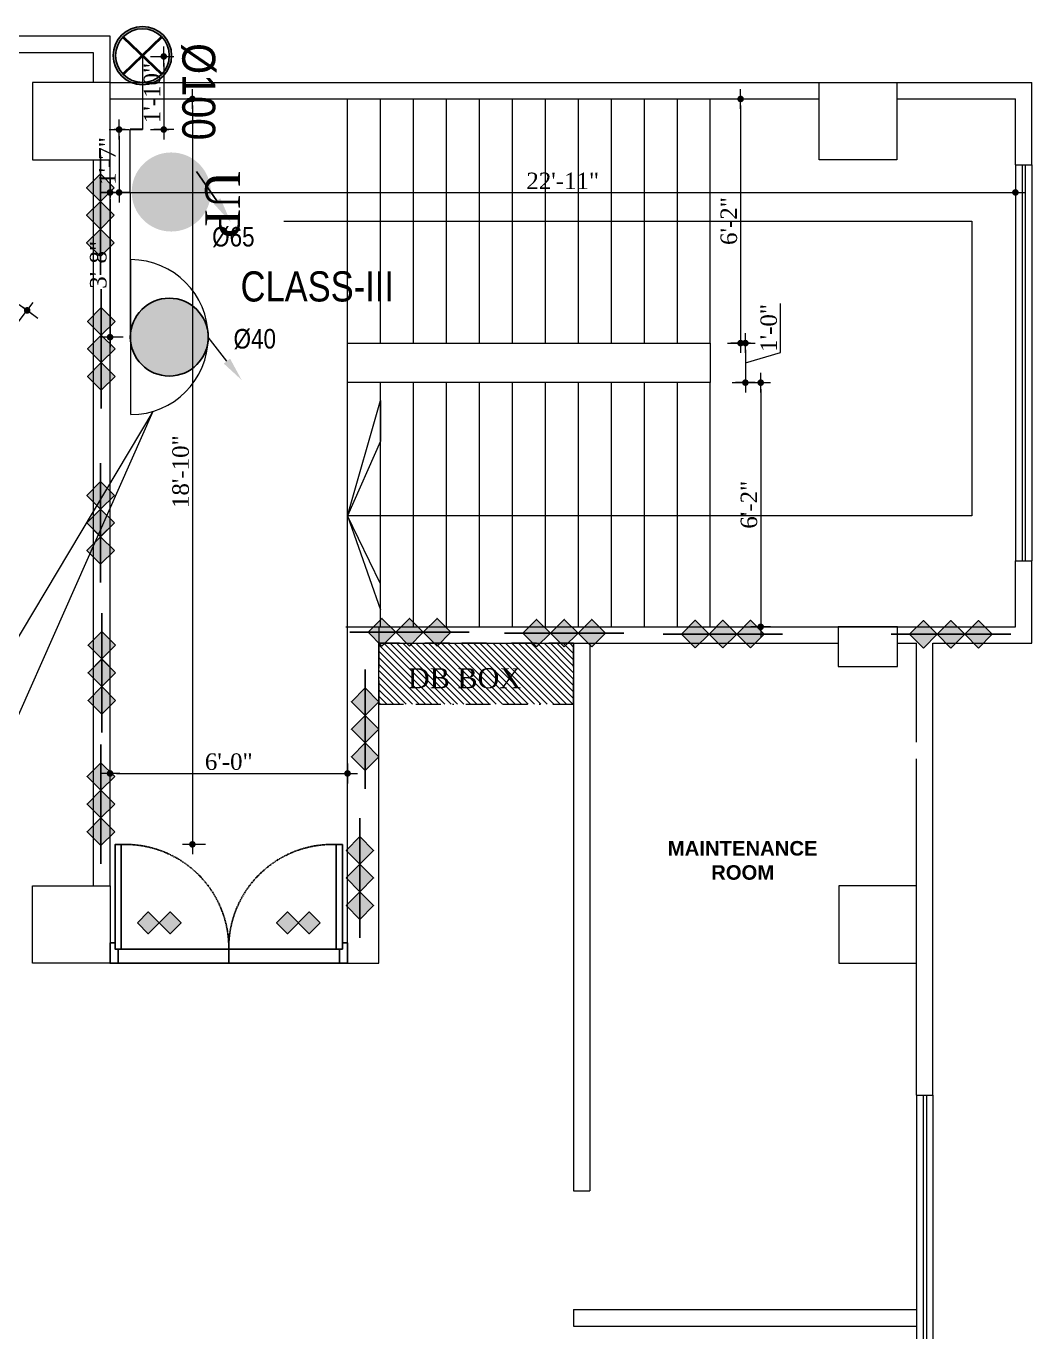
# Model space of a CAD drawing. Header units: inches. Extents: x -98933 to 1585249, y -3352739 to 192771.
# Drawn here: x 31640.3 to 31945.2, y 50119.4 to 50515.2 of the extents above; entities that cross this region are included whole.
import ezdxf

# ---------------------------------------------------------------- set-up
doc = ezdxf.new("R2010")
doc.units = ezdxf.units.IN
doc.header["$MEASUREMENT"] = 0
doc.header["$PDMODE"] = 35
doc.linetypes.add('BORDER2', pattern=[0.875, 0.25, -0.125, 0.25, -0.125, 0, -0.125])
doc.linetypes.add('DASH', pattern=[0.35, 0.25, -0.1])
doc.layers.get('0').update_dxf_attribs({"lineweight": 0})
doc.layers.get('Defpoints').update_dxf_attribs({"lineweight": 0})
for name, color, linetype in [('8', 7, 'Continuous'), ('bp door', 40, 'Continuous'), ('fire rated wall', 7, 'Continuous'), ('sprinkler', 100, 'Continuous'), ('T2', 254, 'Continuous')]:
    doc.layers.add(name, color=color, linetype=linetype)
for name, color, linetype, lineweight in [('COLUMN-2', 102, 'Continuous', 0), ('DIM_WORKING', 7, 'Continuous', 0), ('FIRE TEX', 7, 'Continuous', 53), ('FPS- Hose Box', 1, 'Continuous', 25), ('FPS- Landing Valve', 1, 'Continuous', 25), ('Layer1', 134, 'Continuous', 0), ('MS Pipe', 1, 'Continuous', 18), ('PROJ NAME', 7, 'Continuous', 0), ('Rack', 160, 'BORDER2', 0), ('Stair', 171, 'Continuous', 0), ('SYMBLE', 86, 'Continuous', 0), ('Text', 7, 'Continuous', 0), ('TEXT-1', 7, 'Continuous', 0), ('TXT', 7, 'Continuous', 0), ('WALL (I)', 7, 'Continuous', 0), ('window', 140, 'Continuous', 0)]:
    doc.layers.add(name, color=color, linetype=linetype, lineweight=lineweight)
doc.styles.add('ARCH', font='times.ttf')
doc.styles.add('ARIAL', font='times.ttf')
doc.styles.add('MON-01', font='ARIALN.TTF')
doc.styles.add('REG', font='times.ttf')
doc.styles.get("Standard").update_dxf_attribs({"font": 'arialbd.ttf', "height": 24})
doc.styles.add('ZIA', font='ARIALN.TTF', dxfattribs={"width": 1.05, "height": 10})
doc.dimstyles.new('Dim-Pres', dxfattribs={"dimtxt": 5.5, "dimasz": 2, "dimexe": 1.5, "dimexo": 1.5, "dimgap": 1, "dimtad": 3, "dimdec": 0, "dimzin": 3, "dimdsep": 46, "dimlunit": 4, "dimtxsty": 'REG', "dimblk": 'point', "dimcen": 2, "dimclrd": 256, "dimclre": 256, "dimclrt": 7, "dimadec": 0, "dimazin": 0, "dimtfac": 0.75, "dimtdec": 0, "dimtmove": 1, "dimatfit": 3, "dimldrblk": 'point', "dimfxl": 0, "dimtolj": 1, "dimtzin": 0, "dimlwd": -1, "dimlwe": -1, "dimarcsym": 1})

# ---------------------------------------------------------------- blocks, each defined once
blk = doc.blocks.new('bfg')
at = {"layer": 'fire rated wall'}
h = blk.add_hatch(color=1, dxfattribs=at)
h.dxf.hatch_style = 1
h.paths.add_polyline_path([(9432308.7, -5613534.5), (9432321.4, -5613547.3), (9432334.2, -5613534.5)])
h.paths.add_polyline_path([(9432334.2, -5613534.5), (9432321.4, -5613521.8), (9432308.7, -5613534.5)])
h.paths.add_polyline_path([(9432334.2, -5613534.5), (9432359.7, -5613534.5), (9432346.9, -5613521.8)])
h.paths.add_polyline_path([(9432334.2, -5613534.5), (9432346.9, -5613547.3), (9432359.7, -5613534.5)])
at = {"layer": 'fire rated wall', "color": 1, "elevation": 0}
for points in [[(9432321.4, -5613547.3), (9432334.2, -5613534.5), (9432321.4, -5613521.8), (9432308.7, -5613534.5)], [(9432346.9, -5613547.3), (9432359.7, -5613534.5), (9432346.9, -5613521.8), (9432334.2, -5613534.5)]]:
    blk.add_lwpolyline(points, close=True, dxfattribs=at)
blk.add_lwpolyline([(9432291.7, -5613534.5), (9432376.7, -5613534.5)], dxfattribs=at)
blk = doc.blocks.new('3HR RATE')
at = {"layer": 'fire rated wall', "xscale": 1.292997314696549, "yscale": 1.292997314696549, "zscale": 1.292997314696549}
for p in [(-12191616.2, 7245476.7), (-12191583.2, 7245476.7)]:
    blk.add_blockref('bfg', p, dxfattribs=at)
blk = doc.blocks.new('dot')
at = {"color": 4}
for p, q in [((-1.5, 0), (1.5, 0)), ((0, 1.5), (0, -1.5))]:
    blk.add_line(p, q, dxfattribs=at)
at = {"color": 6, "const_width": 0.5}
blk.add_lwpolyline([(-0.25, 0, 1), (0.25, 0, 1)], format="xyb", close=True, dxfattribs=at)
blk = doc.blocks.new('point')
blk.add_blockref('dot', (0, 0))
blk = doc.blocks.new('*D334')
at = {"layer": 'Defpoints', "color": 0, "ltscale": 30, "transparency": 16777216}
for p in [(31737.71, 50288.67), (31665.71, 50231.13), (31737.71, 50231.13)]:
    blk.add_point(p, dxfattribs=at)
at = {"layer": 'Layer1', "ltscale": 30, "transparency": 16777216}
for p, q in [((31665.71, 50284.67), (31665.71, 50290.17)), ((31737.71, 50284.67), (31737.71, 50290.17)), ((31667.71, 50288.67), (31735.71, 50288.67))]:
    blk.add_line(p, q, dxfattribs=at)
at = {"layer": 'Layer1', "ltscale": 30, "transparency": 16777216, "xscale": 2, "yscale": 2, "zscale": 2, "rotation": 180}
blk.add_blockref('point', (31665.71, 50288.67), dxfattribs=at)
at = {"layer": 'Layer1', "ltscale": 30, "transparency": 16777216, "xscale": 2, "yscale": 2, "zscale": 2}
blk.add_blockref('point', (31737.71, 50288.67), dxfattribs=at)
at = {"layer": 'Layer1', "color": 7, "ltscale": 30, "transparency": 16777216, "insert": (31701.71, 50292.21), "char_height": 5, "attachment_point": 5, "style": 'REG'}
blk.add_mtext('\\A1;6\'-0"', dxfattribs=at)
blk = doc.blocks.new('*D335')
at = {"layer": 'Defpoints', "color": 0, "ltscale": 30, "transparency": 16777216}
for p in [(31691.26, 50493.13), (31690.67, 50267.18), (31696.53, 50267.18)]:
    blk.add_point(p, dxfattribs=at)
at = {"layer": 'Layer1', "ltscale": 30, "transparency": 16777216}
for p, q in [((31690.67, 50493.13), (31689.17, 50493.13)), ((31690.67, 50491.13), (31690.67, 50269.18)), ((31694.67, 50267.18), (31689.17, 50267.18))]:
    blk.add_line(p, q, dxfattribs=at)
at = {"layer": 'Layer1', "ltscale": 30, "transparency": 16777216, "xscale": 2, "yscale": 2, "zscale": 2}
for p, rotation in [((31690.67, 50493.13), 90), ((31690.67, 50267.18), 270)]:
    blk.add_blockref('point', p, dxfattribs=dict(at, rotation=rotation))
at = {"layer": 'Layer1', "color": 7, "ltscale": 30, "transparency": 16777216, "insert": (31687.13, 50380.15), "char_height": 5, "attachment_point": 5, "rotation": 90, "style": 'REG'}
blk.add_mtext('\\A1;18\'-10"', dxfattribs=at)
blk = doc.blocks.new('fddfgdgfsg')
at = {"ltscale": 100000}
h = blk.add_hatch(color=1, dxfattribs=at)
h.paths.add_polyline_path([(2091.9, -12378.98), (2096.33, -12383.41), (2100.73, -12379), (2100.72, -12378.98), (2100.73, -12378.97), (2096.32, -12374.56)])
h.paths.add_polyline_path([(2105.14, -12383.41), (2109.56, -12378.98), (2105.14, -12374.56), (2100.73, -12378.97), (2100.75, -12378.98), (2100.73, -12379)])
at = {"layer": 'bp door', "color": 1, "linetype": 'DASH'}
for p, q in [((2117.32, -12362.64, -9.7), (2072.61, -12362.64, -9.7)), ((2072.61, -12368.4, -9.7), (2072.61, -12362.64, -9.7)), ((2117.32, -12368.4, -9.7), (2072.61, -12368.4, -9.7))]:
    blk.add_line(p, q, dxfattribs=at)
at = {"layer": 'bp door', "color": 1, "elevation": -9.7}
for points in [[(2117.32, -12368.4), (2118.55, -12368.4), (2118.55, -12370.87), (2120.61, -12370.87), (2120.61, -12362.64), (2117.32, -12362.64)], [(2116.08, -12410.64), (2118.55, -12410.64), (2118.55, -12368.4), (2116.08, -12368.4)], [(2100.75, -12378.98), (2096.32, -12374.56), (2091.9, -12378.98), (2096.33, -12383.41)], [(2109.56, -12378.98), (2105.14, -12374.56), (2100.72, -12378.98), (2105.14, -12383.41)]]:
    blk.add_lwpolyline(points, close=True, dxfattribs=at)
at = {"layer": 'bp door', "color": 1, "linetype": 'DASH'}
blk.add_arc((2114.39, -12368.89, -9.7), 41.79, 179.3284, 272.3206, dxfattribs=at)
blk = doc.blocks.new('fsgfdsgs')
at = {"layer": 'Layer1', "rotation": 90}
blk.add_blockref('fddfgdgfsg', (-9519.84, -14665.81, 9.7), dxfattribs=at)
at = {"layer": 'Layer1', "xscale": -1, "rotation": 90}
blk.add_blockref('fddfgdgfsg', (-9519.84, -10520.59, 9.7), dxfattribs=at)
blk = doc.blocks.new('*D336')
at = {"layer": 'Defpoints', "color": 0, "ltscale": 30, "transparency": 16777216}
for p in [(31847.71, 50493.13), (31847.71, 50419.13), (31856.89, 50419.13)]:
    blk.add_point(p, dxfattribs=at)
at = {"layer": 'Layer1', "ltscale": 30, "transparency": 16777216}
for p, q in [((31852.89, 50493.13), (31858.39, 50493.13)), ((31856.89, 50491.13), (31856.89, 50421.13)), ((31852.89, 50419.13), (31858.39, 50419.13))]:
    blk.add_line(p, q, dxfattribs=at)
at = {"layer": 'Layer1', "ltscale": 30, "transparency": 16777216, "xscale": 2, "yscale": 2, "zscale": 2}
for p, rotation in [((31856.89, 50493.13), 90), ((31856.89, 50419.13), 270)]:
    blk.add_blockref('point', p, dxfattribs=dict(at, rotation=rotation))
at = {"layer": 'Layer1', "color": 7, "ltscale": 30, "transparency": 16777216, "insert": (31853.34, 50456.13), "char_height": 5, "attachment_point": 5, "rotation": 90, "style": 'REG'}
blk.add_mtext('\\A1;6\'-2"', dxfattribs=at)
blk = doc.blocks.new('*D337')
at = {"layer": 'Defpoints', "color": 0, "ltscale": 30, "transparency": 16777216}
for p in [(31847.71, 50419.13), (31847.71, 50407.13), (31858.35, 50407.13)]:
    blk.add_point(p, dxfattribs=at)
at = {"layer": 'Layer1', "ltscale": 30, "transparency": 16777216}
for p, q in [((31868.98, 50416.32), (31868.98, 50431.15)), ((31854.35, 50419.13), (31859.85, 50419.13)), ((31858.35, 50417.13), (31858.35, 50409.13)), ((31858.35, 50413.13), (31868.98, 50416.32)), ((31854.35, 50407.13), (31859.85, 50407.13))]:
    blk.add_line(p, q, dxfattribs=at)
at = {"layer": 'Layer1', "ltscale": 30, "transparency": 16777216, "xscale": 2, "yscale": 2, "zscale": 2}
for p, rotation in [((31858.35, 50419.13), 90), ((31858.35, 50407.13), 270)]:
    blk.add_blockref('point', p, dxfattribs=dict(at, rotation=rotation))
at = {"layer": 'Layer1', "color": 7, "ltscale": 30, "transparency": 16777216, "insert": (31865.44, 50423.73), "char_height": 5, "attachment_point": 5, "rotation": 90, "style": 'REG'}
blk.add_mtext('\\A1;1\'-0"', dxfattribs=at)
blk = doc.blocks.new('*D338')
at = {"layer": 'Defpoints', "color": 0, "ltscale": 30, "transparency": 16777216}
for p in [(31847.71, 50407.13), (31847.71, 50333.13), (31862.98, 50333.13)]:
    blk.add_point(p, dxfattribs=at)
at = {"layer": 'Layer1', "ltscale": 30, "transparency": 16777216}
for p, q in [((31858.98, 50407.13), (31864.48, 50407.13)), ((31862.98, 50405.13), (31862.98, 50335.13)), ((31858.98, 50333.13), (31864.48, 50333.13))]:
    blk.add_line(p, q, dxfattribs=at)
at = {"layer": 'Layer1', "ltscale": 30, "transparency": 16777216, "xscale": 2, "yscale": 2, "zscale": 2}
for p, rotation in [((31862.98, 50407.13), 90), ((31862.98, 50333.13), 270)]:
    blk.add_blockref('point', p, dxfattribs=dict(at, rotation=rotation))
at = {"layer": 'Layer1', "color": 7, "ltscale": 30, "transparency": 16777216, "insert": (31859.44, 50370.13), "char_height": 5, "attachment_point": 5, "rotation": 90, "style": 'REG'}
blk.add_mtext('\\A1;6\'-2"', dxfattribs=at)
blk = doc.blocks.new('*D339')
at = {"layer": 'Defpoints', "color": 0, "ltscale": 30, "transparency": 16777216}
for p in [(31665.71, 50474.63), (31940.21, 50474.63), (31940.21, 50464.8)]:
    blk.add_point(p, dxfattribs=at)
at = {"layer": 'Layer1', "ltscale": 30, "transparency": 16777216}
for p, q in [((31665.71, 50468.8), (31665.71, 50463.3)), ((31940.21, 50468.8), (31940.21, 50463.3)), ((31667.71, 50464.8), (31938.21, 50464.8))]:
    blk.add_line(p, q, dxfattribs=at)
at = {"layer": 'Layer1', "ltscale": 30, "transparency": 16777216, "xscale": 2, "yscale": 2, "zscale": 2, "rotation": 180}
blk.add_blockref('point', (31665.71, 50464.8), dxfattribs=at)
at = {"layer": 'Layer1', "ltscale": 30, "transparency": 16777216, "xscale": 2, "yscale": 2, "zscale": 2}
blk.add_blockref('point', (31940.21, 50464.8), dxfattribs=at)
at = {"layer": 'Layer1', "color": 7, "ltscale": 30, "transparency": 16777216, "insert": (31802.96, 50468.3), "char_height": 5, "attachment_point": 5, "style": 'REG'}
blk.add_mtext('\\A1;22\'-11"', dxfattribs=at)
blk = doc.blocks.new('hkhjhj')
at = {"layer": 'FIRE TEX'}
h = blk.add_hatch(color=1, dxfattribs=at)
h.paths.add_polyline_path([(-254795, 700848, 1), (-254755, 699094, 1)])
h.paths.add_polyline_path([(-254793, 700778, -1), (-254757, 699164, -1)], flags=16)
at = {"layer": 'sprinkler', "color": 1}
for radius in [877, 807]:
    blk.add_circle((-254775, 699971), radius, dxfattribs=at)
at = {"layer": 'T2', "color": 1, "linetype": 'Continuous', "lineweight": 40}
for p, q in [((-255359, 700527), (-254191, 699414)), ((-254196, 700533), (-255354, 699409))]:
    blk.add_line(p, q, dxfattribs=at)
blk = doc.blocks.new('FPS- Hose Box')
at = {"layer": 'FPS- Hose Box'}
blk.add_hatch(color=1, dxfattribs=at).paths.add_polyline_path([(-4357.16, -12025.03, -1), (-4357.15, -12009.48, -1)])
at = {"layer": 'FPS- Hose Box', "color": 1, "lineweight": 0}
blk.add_line((-4349.44, -12001.7), (-4349.45, -12032.6), dxfattribs=at)
blk.add_line((-4349.44, -12001.7), (-4349.45, -12032.6), dxfattribs=at)
at = {"layer": 'FPS- Hose Box', "color": 1, "lineweight": 0, "ltscale": 10}
blk.add_lwpolyline([(-4368.62, -12012.36), (-4364.89, -12017.15)], dxfattribs=at)
at = {"layer": 'FPS- Hose Box', "color": 1}
blk.add_circle((-4357.12, -12017.15), 7.77, dxfattribs=at)
at = {"layer": 'FPS- Hose Box', "color": 1, "lineweight": 0}
blk.add_arc((-4349.44, -12017.15), 15.45, 89.9811, 269.9811, dxfattribs=at)
at = {"layer": 'FPS- Hose Box', "color": 1, "lineweight": 0, "ltscale": 10}
blk.add_solid([(-4368, -12011.87), (-4371.56, -12008.59), (-4369.25, -12012.85)], dxfattribs=at)
blk = doc.blocks.new('FPS- Landing Valve')
at = {"layer": 'FPS- Landing Valve'}
blk.add_hatch(color=256, dxfattribs=at).paths.add_polyline_path([(-4327.92, -11820.59, -1), (-4339.41, -11820.59, -1)])
blk.add_line((-4327.05, -11821.85), (-4330, -11817.59), dxfattribs=at)
blk.add_solid([(-4326.52, -11821.51), (-4324.99, -11825.03), (-4327.58, -11822.19)], dxfattribs=at)
blk = doc.blocks.new('hdfhd')
at = {"layer": 'Layer1', "color": 1, "ltscale": 30}
blk.add_line((-2320.59, 15302.05), (-2296.66, 15302.05), dxfattribs=at)
at = {"layer": '8', "color": 7, "lineweight": -3, "xscale": 2.086180364509346, "yscale": 2.086180365164182, "zscale": 2.086180366006654}
blk.add_blockref('FPS- Landing Valve', (6732.65, 39962.07), dxfattribs=at)
blk = doc.blocks.new('*D549')
at = {"layer": 'Defpoints', "color": 0, "ltscale": 30, "transparency": 16777216}
for p in [(31675.52, 50506.02), (31675.52, 50483.86), (31682, 50483.86)]:
    blk.add_point(p, dxfattribs=at)
at = {"layer": 'Layer1', "ltscale": 30, "transparency": 16777216}
for p, q in [((31678, 50506.02), (31683.5, 50506.02)), ((31682, 50504.02), (31682, 50485.86)), ((31678, 50483.86), (31683.5, 50483.86))]:
    blk.add_line(p, q, dxfattribs=at)
at = {"layer": 'Layer1', "ltscale": 30, "transparency": 16777216, "xscale": 2, "yscale": 2, "zscale": 2}
for p, rotation in [((31682, 50506.02), 90), ((31682, 50483.86), 270)]:
    blk.add_blockref('point', p, dxfattribs=dict(at, rotation=rotation))
at = {"layer": 'Layer1', "color": 7, "ltscale": 30, "transparency": 16777216, "insert": (31678.46, 50494.94), "char_height": 5, "attachment_point": 5, "rotation": 90, "style": 'REG'}
blk.add_mtext('\\A1;1\'-10"', dxfattribs=at)
blk = doc.blocks.new('*D550')
at = {"layer": 'Defpoints', "color": 0, "ltscale": 30, "transparency": 16777216}
for p in [(31675.52, 50483.86), (31671.83, 50034.71), (31671.83, 50030.44)]:
    blk.add_point(p, dxfattribs=at)
at = {"layer": 'Layer1', "ltscale": 30, "transparency": 16777216}
for p, q in [((31673.68, 50034.71), (31676.83, 50045.21)), ((31676.83, 50045.21), (31684.93, 50045.21)), ((31671.83, 50031.94), (31671.83, 50036.21)), ((31675.52, 50038.71), (31675.52, 50033.21)), ((31669.83, 50034.71), (31667.83, 50034.71)), ((31675.52, 50034.71), (31671.83, 50034.71)), ((31675.52, 50034.71), (31671.83, 50034.71)), ((31677.52, 50034.71), (31679.52, 50034.71))]:
    blk.add_line(p, q, dxfattribs=at)
at = {"layer": 'Layer1', "ltscale": 30, "transparency": 16777216, "xscale": 2, "yscale": 2, "zscale": 2}
blk.add_blockref('point', (31671.83, 50034.71), dxfattribs=at)
at = {"layer": 'Layer1', "ltscale": 30, "transparency": 16777216, "xscale": 2, "yscale": 2, "zscale": 2, "rotation": 180}
blk.add_blockref('point', (31675.52, 50034.71), dxfattribs=at)
at = {"layer": 'Layer1', "color": 7, "ltscale": 30, "transparency": 16777216, "insert": (31680.88, 50048.71), "char_height": 5, "attachment_point": 5, "style": 'REG'}
blk.add_mtext('\\A1;4"', dxfattribs=at)
blk = doc.blocks.new('*D551')
at = {"layer": 'Defpoints', "color": 0, "ltscale": 30, "transparency": 16777216}
for p in [(31671.83, 50483.86), (31668.46, 50464.78), (31671.83, 50464.78)]:
    blk.add_point(p, dxfattribs=at)
at = {"layer": 'Layer1', "ltscale": 30, "transparency": 16777216}
for p, q in [((31670.33, 50483.86), (31666.96, 50483.86)), ((31668.46, 50481.86), (31668.46, 50466.78)), ((31670.33, 50464.78), (31666.96, 50464.78))]:
    blk.add_line(p, q, dxfattribs=at)
at = {"layer": 'Layer1', "ltscale": 30, "transparency": 16777216, "xscale": 2, "yscale": 2, "zscale": 2}
for p, rotation in [((31668.46, 50483.86), 90), ((31668.46, 50464.78), 270)]:
    blk.add_blockref('point', p, dxfattribs=dict(at, rotation=rotation))
at = {"layer": 'Layer1', "color": 7, "ltscale": 30, "transparency": 16777216, "insert": (31664.91, 50474.32), "char_height": 5, "attachment_point": 5, "rotation": 90, "style": 'REG'}
blk.add_mtext('\\A1;1\'-7"', dxfattribs=at)
blk = doc.blocks.new('*D548')
at = {"layer": 'Defpoints', "color": 0, "ltscale": 30, "transparency": 16777216}
for p in [(31671.83, 50464.78), (31665.71, 50420.93), (31671.86, 50420.93)]:
    blk.add_point(p, dxfattribs=at)
at = {"layer": 'Layer1', "ltscale": 30, "transparency": 16777216}
for p, q in [((31669.71, 50464.78), (31664.21, 50464.78)), ((31665.71, 50462.78), (31665.71, 50422.93)), ((31669.71, 50420.93), (31664.21, 50420.93))]:
    blk.add_line(p, q, dxfattribs=at)
at = {"layer": 'Layer1', "ltscale": 30, "transparency": 16777216, "xscale": 2, "yscale": 2, "zscale": 2}
for p, rotation in [((31665.71, 50464.78), 90), ((31665.71, 50420.93), 270)]:
    blk.add_blockref('point', p, dxfattribs=dict(at, rotation=rotation))
at = {"layer": 'Layer1', "color": 7, "ltscale": 30, "transparency": 16777216, "insert": (31662.16, 50442.85), "char_height": 5, "attachment_point": 5, "rotation": 90, "style": 'REG'}
blk.add_mtext('\\A1;3\'-8"', dxfattribs=at)
blk = doc.blocks.new('*D552')
at = {"layer": 'Defpoints', "color": 0, "ltscale": 30, "transparency": 16777216}
for p in [(31640.58, 50429.04), (31667.21, 50409.02), (31186.71, 49769.63)]:
    blk.add_point(p, dxfattribs=at)
at = {"layer": 'Layer1', "ltscale": 30, "transparency": 16777216}
for p, q in [((31643.78, 50426.63), (31639.38, 50429.94)), ((31161.28, 49791.24), (31639.38, 50427.44)), ((31163.27, 49787.24), (31158.88, 49790.54))]:
    blk.add_line(p, q, dxfattribs=at)
at = {"layer": 'Layer1', "ltscale": 30, "transparency": 16777216, "xscale": 2, "yscale": 2, "zscale": 2}
for p, rotation in [((31640.58, 50429.04), 53.07511984837618), ((31160.08, 49789.64), 233.0751198483762)]:
    blk.add_blockref('point', p, dxfattribs=dict(at, rotation=rotation))
at = {"layer": 'Layer1', "color": 7, "ltscale": 30, "transparency": 16777216, "insert": (31397.5, 50111.47), "char_height": 5, "attachment_point": 5, "rotation": 53.0751, "style": 'REG'}
blk.add_mtext('\\A1;66\'-8"', dxfattribs=at)

msp = doc.modelspace()

# ---------------------------------------------------------------- hatches: boundary and pattern name
at = {"layer": 'WALL (I)', "ltscale": 30}
h = msp.add_hatch(dxfattribs=at)
h.set_pattern_fill('ANSI31', scale=11, angle=90, style=0)
h.set_pattern_definition([(135, (67625.161, 26993.9585), (-0.972271824, -0.972271824), [])])
h.paths.add_polyline_path([(31747.21, 50328.13), (31747.21, 50309.64), (31806.21, 50309.64), (31806.21, 50328.13)])
h.paths.add_polyline_path([(31754.45, 50312.84), (31783.84, 50312.84), (31783.84, 50322.25), (31754.45, 50322.25)], flags=24)

# ---------------------------------------------------------------- linework, layer by layer
at = {"layer": 'COLUMN-2', "color": 7}
for points in [[(31665.71, 50498.13), (31642.21, 50498.13), (31642.21, 50474.63), (31665.71, 50474.63)], [(31880.71, 50498.13), (31904.21, 50498.13), (31904.21, 50474.63), (31880.71, 50474.63)], [(31665.71, 50231.13), (31642.21, 50231.13), (31642.21, 50254.63), (31665.71, 50254.63)], [(31886.71, 50231.13), (31910.21, 50231.13), (31910.21, 50254.63), (31886.71, 50254.63)]]:
    msp.add_lwpolyline(points, close=True, dxfattribs=at)
msp.add_lwpolyline([(31904.46, 50333.13), (31886.46, 50333.13), (31886.46, 50321.13), (31904.46, 50321.13), (31904.46, 50333.13)], dxfattribs=at)
at = {"layer": 'DIM_WORKING', "color": 7, "ltscale": 30}
for p, q in [((31940.21, 50473.13), (31945.21, 50473.13)), ((31940.21, 50353.13), (31945.21, 50353.13))]:
    msp.add_line(p, q, dxfattribs=at)
for points in [[(31665.71, 50498.13), (31665.71, 50512.13)], [(31660.71, 50498.13), (31660.71, 50507.13)]]:
    msp.add_lwpolyline(points, dxfattribs=at)
at = {"layer": 'Layer1', "color": 1, "ltscale": 30}
for p, q in [((31675.52, 50506.02), (31675.52, 50483.86)), ((31671.83, 50464.78), (31671.83, 50483.86)), ((31671.83, 50464.78), (31671.86, 50420.93))]:
    msp.add_line(p, q, dxfattribs=at)
at = {"layer": 'Layer1', "color": 1, "lineweight": 30, "ltscale": 30}
msp.add_line((31675.52, 50483.86), (31671.83, 50483.86), dxfattribs=at)
at = {"layer": 'MS Pipe', "color": 6}
for q in [(31608.79, 50281.41), (31626.8, 50281.41)]:
    msp.add_line((31678.65, 50398.42), q, dxfattribs=at)
at = {"layer": 'Rack', "color": 7, "ltscale": 30}
msp.add_lwpolyline([(31747.21, 50328.13), (31747.21, 50309.64), (31806.21, 50309.64), (31806.21, 50328.13)], close=True, dxfattribs=at)
at = {"layer": 'Stair', "color": 7, "ltscale": 30}
for p, q in [((31737.71, 50419.13), (31737.71, 50493.13)), ((31747.71, 50419.13), (31747.71, 50493.13)), ((31757.71, 50419.13), (31757.71, 50493.13)), ((31767.71, 50419.13), (31767.71, 50493.13)), ((31777.71, 50419.13), (31777.71, 50493.13)), ((31787.71, 50419.13), (31787.71, 50493.13)), ((31797.71, 50419.13), (31797.71, 50493.13)), ((31807.71, 50419.13), (31807.71, 50493.13)), ((31817.71, 50419.13), (31817.71, 50493.13)), ((31827.71, 50419.13), (31827.71, 50493.13)), ((31837.71, 50419.13), (31837.71, 50493.13)), ((31847.71, 50419.13), (31847.71, 50493.13)), ((31940.21, 50473.13), (31940.21, 50353.13)), ((31942.21, 50473.13), (31942.21, 50353.13)), ((31943.21, 50473.13), (31943.21, 50353.13)), ((31945.21, 50473.13), (31945.21, 50353.13)), ((31737.71, 50333.13), (31737.71, 50407.13)), ((31747.71, 50333.13), (31747.71, 50407.13)), ((31757.71, 50333.13), (31757.71, 50407.13)), ((31767.71, 50333.13), (31767.71, 50407.13)), ((31777.71, 50333.13), (31777.71, 50407.13)), ((31787.71, 50333.13), (31787.71, 50407.13)), ((31797.71, 50333.13), (31797.71, 50407.13)), ((31807.71, 50333.13), (31807.71, 50407.13)), ((31817.71, 50333.13), (31817.71, 50407.13)), ((31827.71, 50333.13), (31827.71, 50407.13)), ((31837.71, 50333.13), (31837.71, 50407.13)), ((31847.71, 50333.13), (31847.71, 50407.13))]:
    msp.add_line(p, q, dxfattribs=at)
msp.add_lwpolyline([(31847.71, 50419.13), (31847.71, 50407.13), (31737.71, 50407.13), (31737.71, 50419.13)], close=True, dxfattribs=at)
at = {"layer": 'SYMBLE', "color": 7, "ltscale": 30}
msp.add_lwpolyline([(31718.37, 50456.13), (31926.99, 50456.13), (31926.99, 50366.8), (31737.71, 50366.8), (31747.71, 50401.76), (31747.71, 50389.43), (31737.71, 50366.8), (31747.71, 50338.29), (31747.71, 50346.11), (31737.71, 50366.8)], dxfattribs=at)
at = {"layer": 'WALL (I)', "color": 7, "ltscale": 30}
for p, q in [((31665.71, 50512.13), (31576.96, 50512.13)), ((31660.71, 50507.13), (31581.96, 50507.13)), ((31665.71, 50498.13), (31880.71, 50498.13)), ((31904.21, 50498.13), (31945.21, 50498.13)), ((31945.21, 50473.13), (31945.21, 50498.13)), ((31665.71, 50493.13), (31880.71, 50493.13)), ((31904.21, 50493.13), (31940.21, 50493.13)), ((31940.21, 50473.13), (31940.21, 50493.13)), ((31660.71, 50254.63), (31660.71, 50474.63)), ((31665.71, 50254.63), (31665.71, 50474.63)), ((31940.21, 50333.13), (31940.21, 50353.13)), ((31945.21, 50328.13), (31945.21, 50353.13)), ((31737.21, 50333.13), (31940.21, 50333.13)), ((31737.71, 50231.13), (31737.71, 50333.13)), ((31747.21, 50333.13), (31747.21, 50328.13)), ((31747.21, 50328.13), (31886.46, 50328.13)), ((31747.21, 50231.13), (31747.21, 50328.13)), ((31806.21, 50328.13), (31806.21, 50162.13)), ((31811.21, 50328.13), (31811.21, 50162.13)), ((31904.46, 50328.13), (31910.21, 50328.13)), ((31910.21, 50298.13), (31910.21, 50328.13)), ((31915.21, 50191.13), (31915.21, 50328.13)), ((31915.21, 50328.13), (31945.21, 50328.13)), ((31910.21, 50191.13), (31910.21, 50293.13)), ((31737.71, 50231.13), (31747.21, 50231.13)), ((31904.21, 50231.13), (31906.71, 50231.13)), ((31910.21, 50191.13), (31915.21, 50191.13)), ((31806.21, 50162.13), (31811.21, 50162.13)), ((31806.21, 50126.13), (31910.21, 50126.13)), ((31806.21, 50126.13), (31806.21, 50121.13)), ((31806.21, 50121.13), (31910.21, 50121.13))]:
    msp.add_line(p, q, dxfattribs=at)
at = {"layer": 'window', "color": 7, "ltscale": 30}
for p, q in [((31910.21, 50191.13), (31910.21, 50049.13)), ((31912.21, 50191.13), (31912.21, 50049.13)), ((31913.21, 50191.13), (31913.21, 50049.13)), ((31915.21, 50191.13), (31915.21, 50049.13))]:
    msp.add_line(p, q, dxfattribs=at)

# ---------------------------------------------------------------- block references
at = {"layer": '8', "color": 7, "lineweight": -3, "xscale": 1.519732701941393, "yscale": 1.519732702421607, "zscale": 1.519732703030305, "rotation": 180}
msp.add_blockref('FPS- Hose Box', (25062.01, 32158.08), dxfattribs=at)
at = {"layer": 'Layer1'}
for name, p, xscale, yscale, zscale, rotation in [('3HR RATE', (28417.23, 49347.23), 0.2533935670508072, 0.2533935670508072, 0.2533935670521235, 90), ('3HR RATE', (28417.49, 49306.73), 0.2533935670508072, 0.2533935670508072, 0.2533935670521235, 90), ('3HR RATE', (28417.3, 49253.98), 0.2533935670508072, 0.2533935670508072, 0.2533935670521235, 90), ('3HR RATE', (28417.64, 49208.54), 0.2533935670508072, 0.2533935670508072, 0.2533935670521235, 90), ('3HR RATE', (28497.48, 49191.44), 0.2533935670508072, 0.2533935670508072, 0.2533935670521235, 90), ('3HR RATE', (28417.38, 49168.74), 0.2533935670508072, 0.2533935670508072, 0.2533935670521235, 90), ('3HR RATE', (34987.02, 51367.63), 0.2533935670508072, 0.2533935670508072, 0.2533935670521235, 270), ('fsgfdsgs', (22256.81, 48099.02), 0.75, 0.75, 0.75, 90)]:
    msp.add_blockref(name, p, dxfattribs=dict(at, xscale=xscale, yscale=yscale, zscale=zscale, rotation=rotation))
at = {"layer": 'Layer1', "color": 1}
msp.add_blockref('hdfhd', (33992.42, 35162.74), dxfattribs=at)
at = {"layer": 'Layer1', "xscale": 0.2533935670508072, "yscale": 0.2533935670508072, "zscale": 0.2533935670521235}
for p in [(30645.86, 53577.03), (30692.77, 53576.75), (30740.89, 53576.48), (30810.03, 53576.42)]:
    msp.add_blockref('3HR RATE', p, dxfattribs=at)
at = {"layer": 'T2', "color": 7, "linetype": 'Continuous', "lineweight": 5, "xscale": 0.0100800000000163, "yscale": 0.0100800000000163, "zscale": 0.0100800000000163}
msp.add_blockref('hkhjhj', (34243.67, 43450.56), dxfattribs=at)

# ---------------------------------------------------------------- texts
at = {"layer": 'PROJ NAME', "color": 7, "style": 'ARIAL'}
msp.add_text('DB BOX', height=6.066, dxfattribs=at).set_placement((31756.01, 50314.51))
at = {"layer": 'SYMBLE', "color": 7, "ltscale": 30, "insert": (31705.13, 50471.32), "char_height": 10.56, "width": 17.4246, "attachment_point": 1, "rotation": 270, "style": 'ARCH'}
msp.add_mtext('UP', dxfattribs=at)
at = {"layer": 'Text', "color": 7, "lineweight": -3, "ltscale": 10, "insert": (31697.61, 50510.03), "char_height": 10, "width": 46.1706, "attachment_point": 1, "rotation": 270, "style": 'ZIA'}
msp.add_mtext('%%C100', dxfattribs=at)
at = {"layer": 'TEXT-1', "color": 7, "ltscale": 0.25, "insert": (31857.52, 50256.39), "char_height": 4.4, "width": 28.8817, "attachment_point": 8, "rotation": 359.9997}
msp.add_mtext(' MAINTENANCE ROOM', dxfattribs=at)
at = {"layer": 'TXT', "color": 7, "lineweight": -2, "style": 'MON-01'}
for s, height, p in [('%%C65', 5.94, (31696.67, 50448.41)), ('CLASS-III', 9.13, (31705.29, 50431.74)), ('%%C40', 5.94, (31703.16, 50417.47))]:
    msp.add_text(s, height=height, dxfattribs=at).set_placement(p)

# ---------------------------------------------------------------- dimensions: what is measured, and where the dimension line sits
at = {"layer": 'Layer1', "color": 1, "ltscale": 30}
for base, p1, p2, picture, middle in [((31682, 50483.86), (31675.52, 50506.02), (31675.52, 50483.86), '*D549', (31678.46, 50494.94)), ((31668.46, 50464.78), (31671.83, 50483.86), (31671.83, 50464.78), '*D551', (31664.91, 50474.32)), ((31665.71, 50420.93), (31671.83, 50464.78), (31671.86, 50420.93), '*D548', (31662.16, 50442.85))]:
    dim = msp.add_linear_dim(base=base, p1=p1, p2=p2, angle=90, dimstyle='Dim-Pres', override={"dimtxt": 5, "dimfxl": 4, "dimfxlon": 1}, dxfattribs=at)
    dim.commit()
    dim.dimension.update_dxf_attribs({"geometry": picture, "text_midpoint": middle})
at = {"layer": 'Layer1', "ltscale": 30}
for base, p1, p2, picture, middle in [((31690.67, 50267.18), (31691.26, 50493.13), (31696.53, 50267.18), '*D335', (31687.13, 50380.15)), ((31856.89, 50419.13), (31847.71, 50493.13), (31847.71, 50419.13), '*D336', (31853.34, 50456.13)), ((31858.35, 50407.13), (31847.71, 50419.13), (31847.71, 50407.13), '*D337', (31865.44, 50417.32)), ((31862.98, 50333.13), (31847.71, 50407.13), (31847.71, 50333.13), '*D338', (31859.44, 50370.13))]:
    dim = msp.add_linear_dim(base=base, p1=p1, p2=p2, angle=90, dimstyle='Dim-Pres', override={"dimtxt": 5, "dimfxl": 4, "dimfxlon": 1}, dxfattribs=at)
    dim.commit()
    dim.dimension.update_dxf_attribs({"geometry": picture, "text_midpoint": middle})
at = {"layer": 'Layer1', "color": 1, "ltscale": 30}
dim = msp.add_linear_dim(base=(31671.83, 50034.71), p1=(31675.52, 50483.86), p2=(31671.83, 50030.44), dimstyle='Dim-Pres', override={"dimtxt": 5, "dimfxl": 4, "dimfxlon": 1}, dxfattribs=at)
dim.commit()
dim.dimension.update_dxf_attribs({"geometry": '*D550', "text_midpoint": (31677.83, 50048.71)})
at = {"layer": 'Layer1', "ltscale": 30}
for base, p1, p2, picture, middle in [((31940.20680433, 50464.79683238), (31665.70680433, 50474.6262803), (31940.20680433, 50474.6262803), '*D339', (31802.95680433, 50468.29683238)), ((31737.71, 50288.67), (31665.71, 50231.13), (31737.71, 50231.13), '*D334', (31701.71, 50292.21))]:
    dim = msp.add_linear_dim(base=base, p1=p1, p2=p2, dimstyle='Dim-Pres', override={"dimtxt": 5, "dimfxl": 4, "dimfxlon": 1}, dxfattribs=at)
    dim.commit()
    dim.dimension.update_dxf_attribs({"geometry": picture, "text_midpoint": middle})
at = {"layer": 'Layer1', "color": 1, "ltscale": 30}
dim = msp.add_aligned_dim(p1=(31186.71, 49769.63), p2=(31667.21, 50409.02), distance=33.31, dimstyle='Dim-Pres', override={"dimtxt": 5, "dimfxl": 4, "dimfxlon": 1}, dxfattribs=at)
dim.commit()
dim.dimension.update_dxf_attribs({"geometry": '*D552', "text_midpoint": (31397.5, 50111.47)})

doc.saveas('drawing.dxf')
